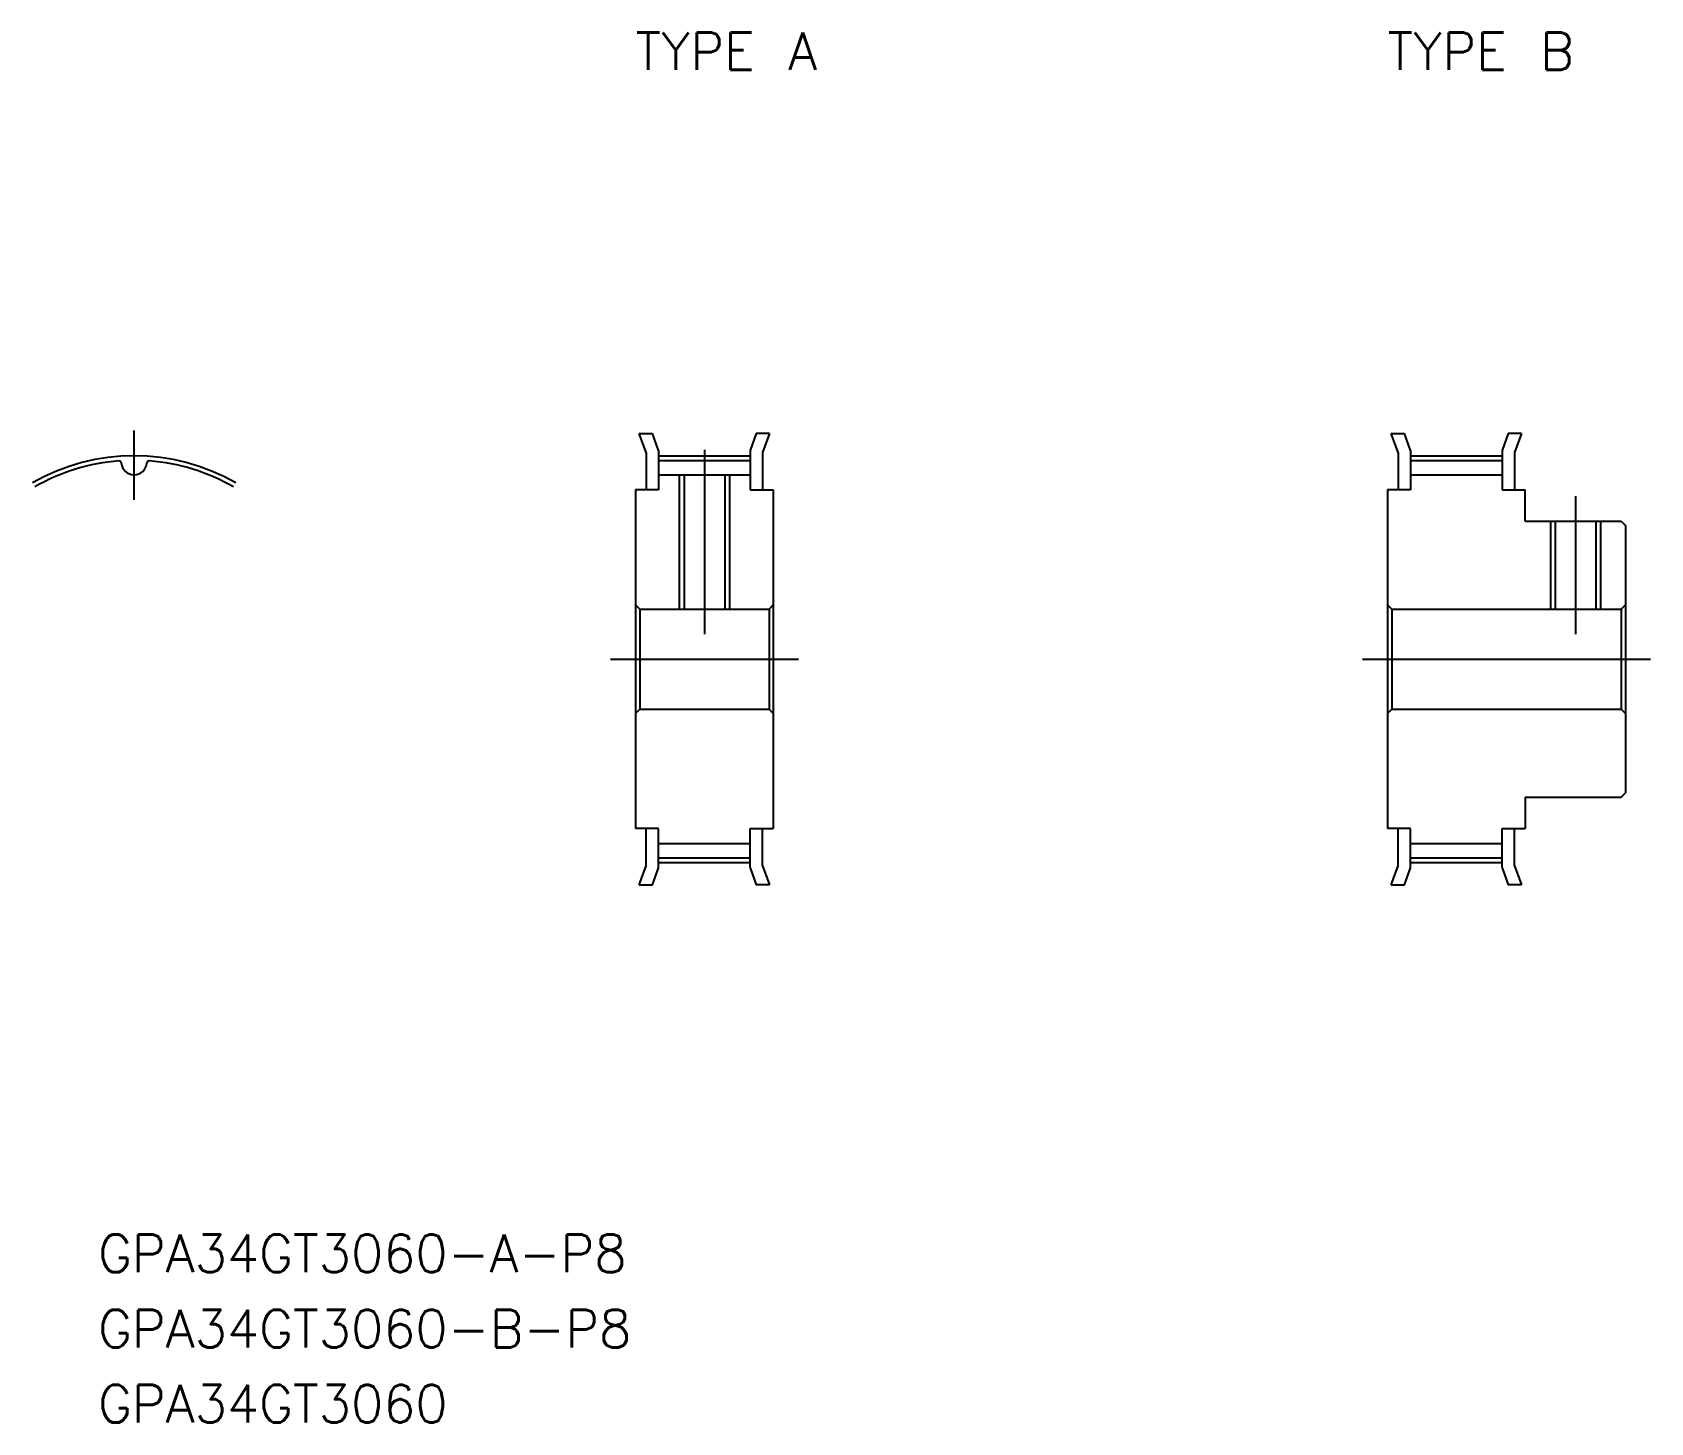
# Model space of a CAD drawing. Extents: x -8 to 121, y -61 to 50.
import ezdxf

# ---------------------------------------------------------------- set-up
doc = ezdxf.new("R2010")
doc.units = 0
doc.linetypes.add('CENTER', pattern=[50.8, 31.75, -6.35, 6.35, -6.35])
doc.layers.get('0').update_dxf_attribs({"linetype": 'CONTINUOUS'})
doc.layers.add('CENTER', color=1, linetype='CONTINUOUS')
doc.styles.get("Standard").update_dxf_attribs({"font": 'txt.shx', "height": 3, "bigfont": 'bigfont.shx'})

msp = doc.modelspace()

# ---------------------------------------------------------------- linework, layer by layer
at = {"color": 7, "linetype": 'CONTINUOUS'}
for p, q in [((40.3, 18), (41.36, 18)), ((40.85, 16.48), (40.3, 18)), ((41.85, 16.65), (41.36, 18)), ((49.64, 18), (49.15, 16.65)), ((50.7, 18), (49.64, 18)), ((50.7, 18), (50.15, 16.48)), ((100.3, 18), (101.36, 18)), ((100.85, 16.48), (100.3, 18)), ((101.85, 16.65), (101.36, 18)), ((109.64, 18), (109.15, 16.65)), ((110.7, 18), (109.64, 18)), ((110.7, 18), (110.15, 16.48)), ((40.85, 16.48), (40.85, 13.5)), ((41.85, 16.65), (41.85, 13.5)), ((41.85, 15.86), (49.15, 15.86)), ((49.15, 16.65), (49.15, 13.5)), ((50.15, 16.48), (50.15, 13.5)), ((100.85, 16.48), (100.85, 13.5)), ((101.85, 16.65), (101.85, 13.5)), ((101.85, 15.86), (109.15, 15.86)), ((109.15, 16.65), (109.15, 13.5)), ((110.15, 16.48), (110.15, 13.5)), ((41.85, 14.71), (49.15, 14.71)), ((43.88, 14.71), (43.88, 4)), ((47.12, 14.71), (47.12, 4)), ((101.85, 14.71), (109.15, 14.71)), ((40, 13.5), (40, -13.5)), ((41.85, 13.5), (40, 13.5)), ((49.15, 13.5), (51, 13.5)), ((51, 13.5), (51, -13.5)), ((100, 13.5), (100, -13.5)), ((101.85, 13.5), (100, 13.5)), ((109.15, 13.5), (111, 13.5)), ((111, 11), (111, 13.5)), ((111, 11), (118.66, 11)), ((113.38, 11), (113.38, 4)), ((116.62, 11), (116.62, 4)), ((118.66, 11), (119, 10.66)), ((119, 10.66), (119, -10.66)), ((40, 4.34), (40.34, 4)), ((40.34, 4), (50.66, 4)), ((40.34, 4), (40.34, -4)), ((51, 4.34), (50.66, 4)), ((50.66, 4), (50.66, -4)), ((100, 4.34), (100.34, 4)), ((100.34, 4), (118.66, 4)), ((100.34, 4), (100.34, -4)), ((119, 4.34), (118.66, 4)), ((118.66, 4), (118.66, -4)), ((40, -4.34), (40.34, -4)), ((40.34, -4), (50.66, -4)), ((51, -4.34), (50.66, -4)), ((100, -4.34), (100.34, -4)), ((100.34, -4), (118.66, -4)), ((119, -4.34), (118.66, -4)), ((111, -11), (118.66, -11)), ((111, -11), (111, -13.5)), ((118.66, -11), (119, -10.66)), ((41.85, -13.5), (40, -13.5)), ((40.85, -16.48), (40.85, -13.5)), ((41.85, -16.65), (41.85, -13.5)), ((49.15, -16.65), (49.15, -13.5)), ((49.15, -13.5), (51, -13.5)), ((50.15, -16.48), (50.15, -13.5)), ((101.85, -13.5), (100, -13.5)), ((100.85, -16.48), (100.85, -13.5)), ((101.85, -16.65), (101.85, -13.5)), ((109.15, -16.65), (109.15, -13.5)), ((109.15, -13.5), (111, -13.5)), ((110.15, -16.48), (110.15, -13.5)), ((41.85, -14.71), (49.15, -14.71)), ((101.85, -14.71), (109.15, -14.71)), ((40.3, -18), (40.85, -16.48)), ((41.36, -18), (41.85, -16.65)), ((41.85, -15.86), (49.15, -15.86)), ((49.15, -16.65), (49.64, -18)), ((50.15, -16.48), (50.7, -18)), ((100.3, -18), (100.85, -16.48)), ((101.36, -18), (101.85, -16.65)), ((101.85, -15.86), (109.15, -15.86)), ((109.15, -16.65), (109.64, -18)), ((110.15, -16.48), (110.7, -18)), ((40.3, -18), (41.36, -18)), ((50.7, -18), (49.64, -18)), ((100.3, -18), (101.36, -18)), ((110.7, -18), (109.64, -18))]:
    msp.add_line(p, q, dxfattribs=at)
at = {"color": 3, "linetype": 'CONTINUOUS'}
for p, q in [((43.5, 14.71), (43.5, 4)), ((47.5, 14.71), (47.5, 4)), ((113, 11), (113, 4)), ((117, 11), (117, 4))]:
    msp.add_line(p, q, dxfattribs=at)
at = {"color": 7, "linetype": 'CONTINUOUS'}
for centre, radius, start, end in [((0, 0), 15.86, 94.361, 120), ((-1.19, 15.64), 0.171, 4.9079, 94.361), ((0, 15.74), 1.03, 184.9079, 355.0921), ((1.19, 15.64), 0.171, 85.639, 175.0921), ((0, 0), 15.86, 60, 85.639)]:
    msp.add_arc(centre, radius, start, end, dxfattribs=at)
at = {"layer": 'CENTER', "color": 1, "linetype": 'CENTER'}
for p, q in [((0, 12.71), (0, 18.23)), ((41.85, 16.23), (49.15, 16.23)), ((45.5, 16.71), (45.5, 2)), ((101.85, 16.23), (109.15, 16.23)), ((115, 13), (115, 2)), ((38, 0), (53, 0)), ((98, 0), (121, 0)), ((41.85, -16.23), (49.15, -16.23)), ((101.85, -16.23), (109.15, -16.23))]:
    msp.add_line(p, q, dxfattribs=at)
msp.add_arc((0, 0), 16.23, 60, 120, dxfattribs=at)

# ---------------------------------------------------------------- texts
at = {"color": 7, "linetype": 'CONTINUOUS'}
for s, p in [('TYPE A', (40, 47)), ('TYPE B', (100, 47)), ('GPA34GT3060-A-P8', (-2.88, -48.9)), ('GPA34GT3060-B-P8', (-2.88, -54.9)), ('GPA34GT3060', (-2.88, -60.9))]:
    msp.add_text(s, height=3, dxfattribs=at).set_placement(p)

doc.saveas('drawing.dxf')
